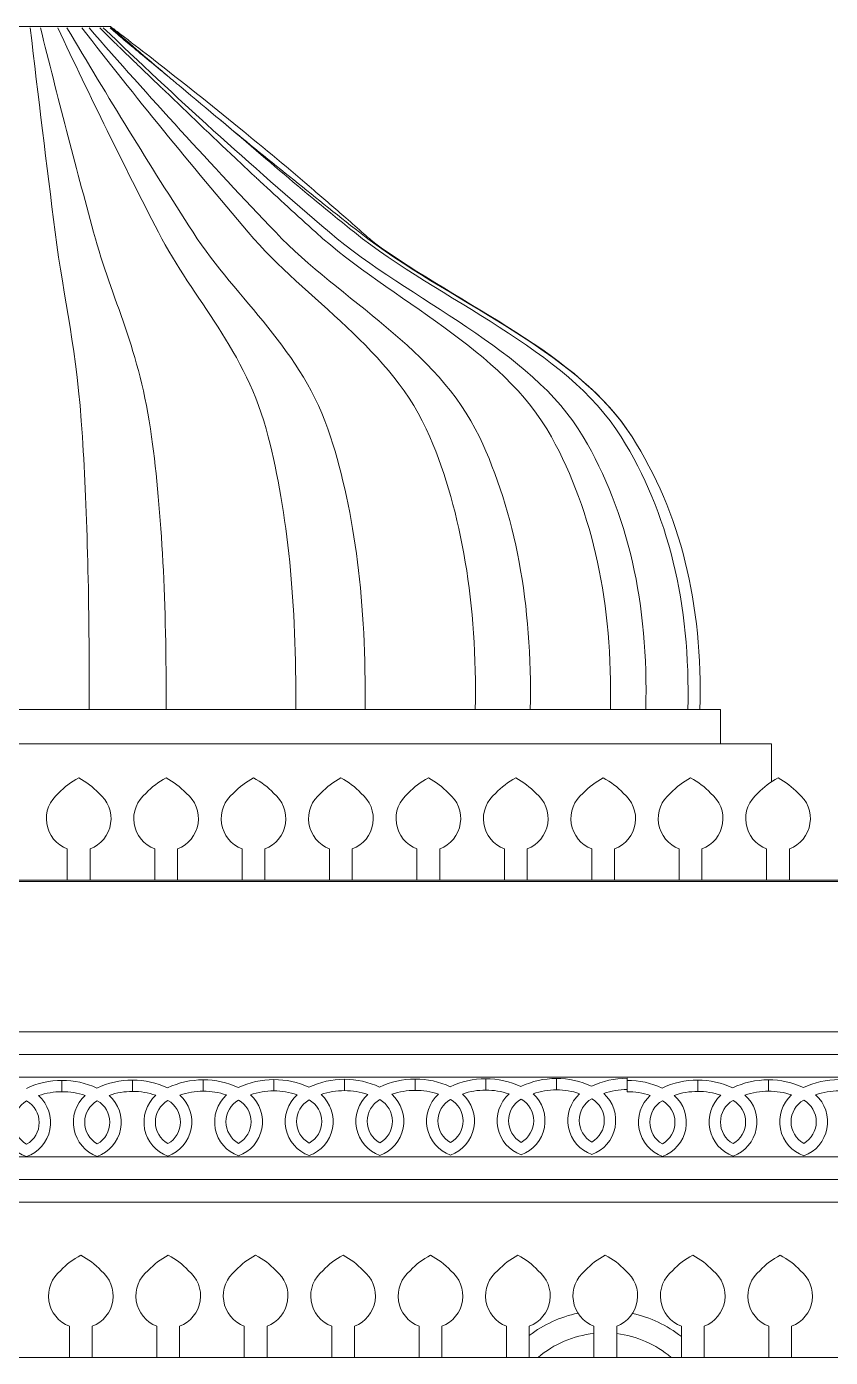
# Model space of a CAD drawing. Header units: inches. Extents: x -6210 to 141093, y -2740 to 21225.
# Drawn here: x 93762 to 93832.7, y 3374.3 to 3491.4 of the extents above; entities that cross this region are included whole.
import ezdxf

# ---------------------------------------------------------------- set-up
doc = ezdxf.new("R2010")
doc.units = ezdxf.units.IN
doc.header["$LTSCALE"] = 100
doc.header["$MEASUREMENT"] = 0
doc.layers.add('car area', color=53, linetype='Continuous')

msp = doc.modelspace()

# ---------------------------------------------------------------- linework, layer by layer
at = {"layer": 'car area', "linetype": 'Continuous', "lineweight": 0, "extrusion": (0, 1, 0)}
for p, q in [((93822.98603, 3431.33662), (93699.98603, 3431.33662)), ((93822.98603, 3428.33662), (93822.98603, 3431.33662)), ((93827.48603, 3428.33662), (93695.48603, 3428.33662)), ((93827.48603, 3425.00023), (93827.48603, 3428.33662)), ((93765.54853, 3416.33735), (93765.54853, 3419.08296)), ((93767.54853, 3419.08296), (93767.54853, 3416.33735)), ((93773.23603, 3416.33747), (93773.23603, 3419.08308)), ((93775.23603, 3419.08308), (93775.23603, 3416.33747)), ((93780.92353, 3416.3376), (93780.92353, 3419.0832)), ((93782.92353, 3419.0832), (93782.92353, 3416.3376)), ((93788.61103, 3416.33772), (93788.61103, 3419.08333)), ((93790.61103, 3419.08333), (93790.61103, 3416.33772)), ((93796.29853, 3416.33784), (93796.29853, 3419.08345)), ((93798.29853, 3419.08345), (93798.29853, 3416.33784)), ((93803.98603, 3416.33726), (93803.98603, 3419.08287)), ((93805.98603, 3419.08287), (93805.98603, 3416.33726)), ((93811.67353, 3416.33738), (93811.67353, 3419.08299)), ((93813.67353, 3419.08299), (93813.67353, 3416.33739)), ((93819.36103, 3416.33751), (93819.36103, 3419.08312)), ((93821.36103, 3419.08312), (93821.36103, 3416.33751)), ((93827.04853, 3416.33728), (93827.04853, 3419.08289)), ((93829.04853, 3419.08289), (93829.04853, 3416.33728)), ((94047.59647, 3416.33662), (93559.98603, 3416.33662)), ((93764.18042, 3416.22445), (93559.98603, 3416.22445)), ((93764.18042, 3416.22445), (93958.81228, 3416.22445)), ((93767.54853, 3416.33735), (93765.54853, 3416.33735)), ((93775.23603, 3416.33747), (93773.23603, 3416.33747)), ((93782.92353, 3416.3376), (93780.92353, 3416.3376)), ((93790.61103, 3416.33772), (93788.61103, 3416.33772)), ((93798.29853, 3416.33784), (93796.29853, 3416.33784)), ((93805.98603, 3416.33726), (93803.98603, 3416.33726)), ((93813.67353, 3416.33739), (93811.67353, 3416.33738)), ((93821.36103, 3416.33751), (93819.36103, 3416.33751)), ((93829.04853, 3416.33728), (93827.04853, 3416.33728)), ((93827.48603, 3416.33662), (93827.48603, 3416.33728)), ((93559.98603, 3402.99292), (93764.18042, 3402.99292)), ((93764.18042, 3402.99292), (93958.81228, 3402.99292)), ((93559.98603, 3400.99292), (93870.53764, 3400.99292)), ((93764.18042, 3400.99292), (93958.81228, 3400.99292)), ((93870.51779, 3398.99292), (93559.98603, 3398.99292)), ((93958.81228, 3398.99292), (93764.18042, 3398.99292)), ((93765.07639, 3398.71362), (93765.07639, 3397.71636)), ((93765.07639, 3397.71636), (93765.07639, 3398.71362)), ((93771.28849, 3398.73687), (93771.28849, 3397.73961)), ((93771.28849, 3397.73961), (93771.28849, 3398.73687)), ((93777.50059, 3398.76013), (93777.50059, 3397.76287)), ((93777.50059, 3397.76287), (93777.50059, 3398.76013)), ((93783.71269, 3398.78339), (93783.71269, 3397.78612)), ((93783.71269, 3397.78612), (93783.71269, 3398.78339)), ((93789.92479, 3398.80664), (93789.92479, 3397.80938)), ((93789.92479, 3397.80938), (93789.92479, 3398.80664)), ((93796.13689, 3398.8299), (93796.13689, 3397.83264)), ((93796.13689, 3397.83264), (93796.13689, 3398.8299)), ((93802.349, 3398.85316), (93802.349, 3397.85589)), ((93802.349, 3397.85589), (93802.349, 3398.85316)), ((93808.5611, 3398.87641), (93808.5611, 3397.87915)), ((93808.5611, 3397.87915), (93808.5611, 3398.87641)), ((93814.7732, 3398.89967), (93814.7732, 3397.90241)), ((93814.7732, 3397.71645), (93814.7732, 3398.71371)), ((93820.9853, 3398.73697), (93820.9853, 3397.73971)), ((93820.9853, 3397.73971), (93820.9853, 3398.73697)), ((93827.1974, 3398.76023), (93827.1974, 3397.76297)), ((93827.1974, 3397.76297), (93827.1974, 3398.76023)), ((93559.98603, 3391.99292), (93870.44832, 3391.99292)), ((93764.18042, 3391.99292), (93958.81228, 3391.99292)), ((93870.42847, 3389.99292), (93559.98603, 3389.99292)), ((93958.81228, 3389.99292), (93764.18042, 3389.99292)), ((93764.18042, 3387.99292), (93696.81606, 3387.99292)), ((93853.99635, 3387.99292), (93764.18042, 3387.99292)), ((93765.73603, 3374.33724), (93765.73603, 3377.08285)), ((93767.73603, 3377.08285), (93767.73603, 3374.33724)), ((93773.42353, 3374.33736), (93773.42353, 3377.08297)), ((93775.42353, 3377.08297), (93775.42353, 3374.33737)), ((93781.11103, 3374.3369), (93781.11103, 3377.08251)), ((93783.11103, 3377.08251), (93783.11103, 3374.33691)), ((93788.79853, 3374.33691), (93788.79853, 3377.08252)), ((93790.79853, 3377.08252), (93790.79853, 3374.33691)), ((93796.48603, 3374.33703), (93796.48603, 3377.08264)), ((93798.48603, 3377.08264), (93798.48603, 3374.33703)), ((93804.17353, 3374.33692), (93804.17353, 3377.08253)), ((93806.17353, 3377.08253), (93806.17353, 3374.33692)), ((93811.86103, 3374.33704), (93811.86103, 3377.08265)), ((93813.86103, 3377.08265), (93813.86103, 3374.33704)), ((93819.54853, 3374.33716), (93819.54853, 3377.08277)), ((93821.54853, 3377.08277), (93821.54853, 3374.33717)), ((93827.23603, 3374.33694), (93827.23603, 3377.08255)), ((93829.23603, 3377.08255), (93829.23603, 3374.33694)), ((93546.48603, 3374.33662), (94040.04758, 3374.33662)), ((93767.73603, 3374.33724), (93765.73603, 3374.33724)), ((93775.42353, 3374.33737), (93773.42353, 3374.33736)), ((93783.11103, 3374.33691), (93781.11103, 3374.3369)), ((93790.79853, 3374.33691), (93788.79853, 3374.33691)), ((93798.48603, 3374.33703), (93796.48603, 3374.33703)), ((93806.17353, 3374.33692), (93804.17353, 3374.33692)), ((93813.86103, 3374.33704), (93811.86103, 3374.33704)), ((93821.54853, 3374.33717), (93819.54853, 3374.33716)), ((93829.23603, 3374.33694), (93827.23603, 3374.33694))]:
    msp.add_line(p, q, dxfattribs=at)
at = {"layer": 'car area', "linetype": 'Continuous', "lineweight": 0}
for centre, radius, start, end in [((93769.46987, 3419.70057), 6.34226, 117.4268136, 137.6041199), ((93763.62718, 3419.70057), 6.34226, 42.3958801, 62.5731864), ((93777.15737, 3419.7007), 6.34226, 117.4268136, 137.6041199), ((93771.31468, 3419.7007), 6.34226, 42.3958801, 62.5731864), ((93784.84487, 3419.70082), 6.34226, 117.4268136, 137.6041199), ((93779.00218, 3419.70082), 6.34226, 42.3958801, 62.5731864), ((93792.53237, 3419.70094), 6.34226, 117.4268136, 137.6041199), ((93786.68968, 3419.70094), 6.34226, 42.3958801, 62.5731864), ((93800.21987, 3419.70106), 6.34226, 117.4268136, 137.6041199), ((93794.37718, 3419.70106), 6.34226, 42.3958801, 62.5731864), ((93807.90737, 3419.70049), 6.34226, 117.4268136, 137.6041199), ((93802.06468, 3419.70049), 6.34226, 42.3958801, 62.5731864), ((93815.59487, 3419.70061), 6.34226, 117.4268136, 137.6041199), ((93809.75218, 3419.70061), 6.34226, 42.3958801, 62.5731864), ((93823.28237, 3419.70073), 6.34226, 117.4268136, 137.6041199), ((93817.43968, 3419.70073), 6.34226, 42.3958801, 62.5731864), ((93830.96987, 3419.7005), 6.34226, 117.4268136, 137.6041199), ((93825.12718, 3419.7005), 6.34226, 42.3958801, 62.5731864), ((93766.54853, 3421.74509), 2.84375, 128.2985857, 249.4118283), ((93766.54853, 3421.74509), 2.84375, 290.588166, 51.7014143), ((93774.23603, 3421.74521), 2.84375, 128.2985857, 249.4118283), ((93774.23603, 3421.74521), 2.84375, 290.588166, 51.7014143), ((93781.92353, 3421.74533), 2.84375, 128.2985857, 249.4118283), ((93781.92353, 3421.74533), 2.84375, 290.588166, 51.7014143), ((93789.61103, 3421.74545), 2.84375, 128.2985857, 249.4118283), ((93789.61103, 3421.74545), 2.84375, 290.588166, 51.7014143), ((93797.29853, 3421.74557), 2.84375, 128.2985857, 249.4118283), ((93797.29853, 3421.74557), 2.84375, 290.588166, 51.7014143), ((93804.98603, 3421.745), 2.84375, 128.2985857, 249.4118283), ((93804.98603, 3421.745), 2.84375, 290.588166, 51.7014143), ((93812.67353, 3421.74512), 2.84375, 128.2985857, 249.4118283), ((93812.67353, 3421.74512), 2.84375, 290.588166, 51.7014143), ((93820.36103, 3421.74524), 2.84375, 128.2985857, 249.4118283), ((93820.36103, 3421.74524), 2.84375, 290.588166, 51.7014143), ((93828.04853, 3421.74502), 2.84375, 128.2985857, 249.4118283), ((93828.04853, 3421.74502), 2.84375, 290.588166, 51.7014143), ((93765.07639, 3391.39146), 7.32216, 90, 115.3146468), ((93765.07639, 3391.39146), 7.32216, 65.1143541, 90), ((93771.28849, 3391.41472), 7.32216, 90, 115.3146468), ((93771.28849, 3391.41472), 7.32216, 65.1143541, 90), ((93777.50059, 3391.43797), 7.32216, 90, 115.3146468), ((93777.50059, 3391.43797), 7.32216, 65.1143541, 90), ((93783.71269, 3391.46123), 7.32216, 90, 115.3146468), ((93783.71269, 3391.46123), 7.32216, 65.1143541, 90), ((93789.92479, 3391.48449), 7.32216, 90, 115.3146468), ((93789.92479, 3391.48449), 7.32216, 65.1143541, 90), ((93796.13689, 3391.50774), 7.32216, 90, 115.3146468), ((93796.13689, 3391.50774), 7.32216, 65.1143541, 90), ((93802.349, 3391.531), 7.32216, 90, 115.3146468), ((93802.349, 3391.531), 7.32216, 65.1143541, 90), ((93808.5611, 3391.55425), 7.32216, 90, 115.3146468), ((93808.5611, 3391.55425), 7.32216, 65.1143541, 90), ((93814.7732, 3391.57751), 7.32216, 90, 115.3146468), ((93814.7732, 3391.39156), 7.32216, 65.1143541, 90), ((93820.9853, 3391.41481), 7.32216, 90, 115.3146468), ((93820.9853, 3391.41481), 7.32216, 65.1143541, 90), ((93827.1974, 3391.43807), 7.32216, 90, 115.3146468), ((93827.1974, 3391.43807), 7.32216, 65.1143541, 90), ((93833.4095, 3391.46133), 7.32216, 90, 115.3146468), ((93763.05402, 3394.99892), 3.18973, 132.3525343, 250.1389957), ((93760.88667, 3394.99892), 3.18973, 289.8610043, 48.0713122), ((93765.0785, 3391.37976), 6.3366, 90.0190987, 108.9756396), ((93765.0785, 3391.37976), 6.3366, 71.2319189, 90.0190987), ((93769.26612, 3395.02218), 3.18973, 132.3525343, 250.1389957), ((93767.09877, 3395.02218), 3.18973, 289.8610043, 48.0713122), ((93771.29061, 3391.40301), 6.3366, 90.0190987, 108.9756396), ((93771.29061, 3391.40301), 6.3366, 71.2319189, 90.0190987), ((93775.47822, 3395.04544), 3.18973, 132.3525343, 250.1389957), ((93773.31087, 3395.04544), 3.18973, 289.8610043, 48.0713122), ((93777.50271, 3391.42627), 6.3366, 90.0190987, 108.9756396), ((93777.50271, 3391.42627), 6.3366, 71.2319189, 90.0190987), ((93781.69032, 3395.06869), 3.18973, 132.3525343, 250.1389957), ((93779.52297, 3395.06869), 3.18973, 289.8610043, 48.0713122), ((93783.71481, 3391.44953), 6.3366, 90.0190987, 108.9756396), ((93783.71481, 3391.44953), 6.3366, 71.2319189, 90.0190987), ((93787.90242, 3395.09195), 3.18973, 132.3525343, 250.1389957), ((93785.73507, 3395.09195), 3.18973, 289.8610043, 48.0713122), ((93789.92691, 3391.47278), 6.3366, 90.0190987, 108.9756396), ((93789.92691, 3391.47278), 6.3366, 71.2319189, 90.0190987), ((93794.11452, 3395.1152), 3.18973, 132.3525343, 250.1389957), ((93791.94717, 3395.1152), 3.18973, 289.8610043, 48.0713122), ((93796.13901, 3391.49604), 6.3366, 90.0190987, 108.9756396), ((93796.13901, 3391.49604), 6.3366, 71.2319189, 90.0190987), ((93800.32662, 3395.13846), 3.18973, 132.3525343, 250.1389957), ((93798.15927, 3395.13846), 3.18973, 289.8610043, 48.0713122), ((93802.35111, 3391.5193), 6.3366, 90.0190987, 108.9756396), ((93802.35111, 3391.5193), 6.3366, 71.2319189, 90.0190987), ((93806.53872, 3395.16172), 3.18973, 132.3525343, 250.1389957), ((93804.37137, 3395.16172), 3.18973, 289.8610043, 48.0713122), ((93808.56321, 3391.54255), 6.3366, 90.0190987, 108.9756396), ((93808.56321, 3391.54255), 6.3366, 71.2319189, 90.0190987), ((93812.75082, 3395.18497), 3.18973, 132.3525343, 250.1389957), ((93812.75082, 3395.18497), 2.18973, 119.6625692, 240.3374308), ((93810.58347, 3395.18497), 3.18973, 289.8610043, 48.0713122), ((93810.58347, 3395.18497), 2.18973, 299.6625692, 60.3374308), ((93814.77531, 3391.56581), 6.3366, 90.0190987, 108.9756396), ((93814.77531, 3391.37986), 6.3366, 71.2319189, 90.0190987), ((93818.96292, 3395.02228), 3.18973, 132.3525343, 250.1389957), ((93816.79557, 3395.02228), 3.18973, 289.8610043, 48.0713122), ((93820.98741, 3391.40311), 6.3366, 90.0190987, 108.9756396), ((93820.98741, 3391.40311), 6.3366, 71.2319189, 90.0190987), ((93825.17502, 3395.04553), 3.18973, 132.3525343, 250.1389957), ((93823.00767, 3395.04553), 3.18973, 289.8610043, 48.0713122), ((93827.19951, 3391.42637), 6.3366, 90.0190987, 108.9756396), ((93827.19951, 3391.42637), 6.3366, 71.2319189, 90.0190987), ((93831.38712, 3395.06879), 3.18973, 132.3525343, 250.1389957), ((93829.21977, 3395.06879), 3.18973, 289.8610043, 48.0713122), ((93833.41161, 3391.44962), 6.3366, 90.0190987, 108.9756396), ((93763.05402, 3394.99892), 2.18973, 119.6625692, 240.3374308), ((93760.88667, 3394.99892), 2.18973, 299.6625692, 60.3374308), ((93769.26612, 3395.02218), 2.18973, 119.6625692, 240.3374308), ((93767.09877, 3395.02218), 2.18973, 299.6625692, 60.3374308), ((93775.47822, 3395.04544), 2.18973, 119.6625692, 240.3374308), ((93773.31087, 3395.04544), 2.18973, 299.6625692, 60.3374308), ((93781.69032, 3395.06869), 2.18973, 119.6625692, 240.3374308), ((93779.52297, 3395.06869), 2.18973, 299.6625692, 60.3374308), ((93787.90242, 3395.09195), 2.18973, 119.6625692, 240.3374308), ((93785.73507, 3395.09195), 2.18973, 299.6625692, 60.3374308), ((93794.11452, 3395.1152), 2.18973, 119.6625692, 240.3374308), ((93791.94717, 3395.1152), 2.18973, 299.6625692, 60.3374308), ((93800.32662, 3395.13846), 2.18973, 119.6625692, 240.3374308), ((93798.15927, 3395.13846), 2.18973, 299.6625692, 60.3374308), ((93806.53872, 3395.16172), 2.18973, 119.6625692, 240.3374308), ((93804.37137, 3395.16172), 2.18973, 299.6625692, 60.3374308), ((93818.96292, 3395.02228), 2.18973, 119.6625692, 240.3374308), ((93816.79557, 3395.02228), 2.18973, 299.6625692, 60.3374308), ((93825.17502, 3395.04553), 2.18973, 119.6625692, 240.3374308), ((93823.00767, 3395.04553), 2.18973, 299.6625692, 60.3374308), ((93831.38712, 3395.06879), 2.18973, 119.6625692, 240.3374308), ((93829.21977, 3395.06879), 2.18973, 299.6625692, 60.3374308), ((93769.65737, 3377.70047), 6.34226, 117.4268136, 137.6041199), ((93763.81468, 3377.70047), 6.34226, 42.3958801, 62.5731864), ((93777.34487, 3377.70059), 6.34226, 117.4268136, 137.6041199), ((93771.50218, 3377.70059), 6.34226, 42.3958801, 62.5731864), ((93785.03237, 3377.70013), 6.34226, 117.4268136, 137.6041199), ((93779.18968, 3377.70013), 6.34226, 42.3958801, 62.5731864), ((93792.71987, 3377.70013), 6.34226, 117.4268136, 137.6041199), ((93786.87718, 3377.70013), 6.34226, 42.3958801, 62.5731864), ((93800.40737, 3377.70025), 6.34226, 117.4268136, 137.6041199), ((93794.56468, 3377.70025), 6.34226, 42.3958801, 62.5731864), ((93808.09487, 3377.70014), 6.34226, 117.4268136, 137.6041199), ((93802.25218, 3377.70014), 6.34226, 42.3958801, 62.5731864), ((93815.78237, 3377.70027), 6.34226, 117.4268136, 137.6041199), ((93809.93968, 3377.70027), 6.34226, 42.3958801, 62.5731864), ((93823.46987, 3377.70039), 6.34226, 117.4268136, 137.6041199), ((93817.62718, 3377.70039), 6.34226, 42.3958801, 62.5731864), ((93831.15737, 3377.70016), 6.34226, 117.4268136, 137.6041199), ((93825.31468, 3377.70016), 6.34226, 42.3958801, 62.5731864), ((93766.73603, 3379.74498), 2.84375, 128.2985857, 249.4118283), ((93766.73603, 3379.74498), 2.84375, 290.588166, 51.7014143), ((93774.42353, 3379.7451), 2.84375, 128.2985857, 249.4118283), ((93774.42353, 3379.7451), 2.84375, 290.588166, 51.7014143), ((93782.11103, 3379.74464), 2.84375, 128.2985857, 249.4118283), ((93782.11103, 3379.74464), 2.84375, 290.588166, 51.7014143), ((93789.79853, 3379.74465), 2.84375, 128.2985857, 249.4118283), ((93789.79853, 3379.74465), 2.84375, 290.588166, 51.7014143), ((93797.48603, 3379.74477), 2.84375, 128.2985857, 249.4118283), ((93797.48603, 3379.74477), 2.84375, 290.588166, 51.7014143), ((93805.17353, 3379.74466), 2.84375, 128.2985857, 249.4118283), ((93805.17353, 3379.74466), 2.84375, 290.588166, 51.7014143), ((93812.86103, 3379.74478), 2.84375, 128.2985857, 249.4118283), ((93812.86103, 3379.74478), 2.84375, 290.588166, 51.7014143), ((93820.54853, 3379.7449), 2.84375, 128.2985857, 249.4118283), ((93820.54853, 3379.7449), 2.84375, 290.588166, 51.7014143), ((93828.23603, 3379.74467), 2.84375, 128.2985857, 249.4118283), ((93828.23603, 3379.74467), 2.84375, 290.588166, 51.7014143), ((93812.80216, 3367.48954), 11, 102.3420039, 127.0565758), ((93812.80216, 3367.48954), 11, 52.1710828, 77.1076075), ((93812.80216, 3367.48954), 9, 96.0024362, 130.4664444), ((93812.80216, 3367.48954), 9, 49.5335556, 83.2434182), ((93812.80216, 3367.48954), 11, 141.5018954, 141.5038955), ((93812.80216, 3367.48954), 11, 38.4961045, 38.499737)]:
    msp.add_arc(centre, radius, start, end, dxfattribs=at)
for points, knots in [([(93762.27336, 3491.43662), (93762.22618, 3491.43662), (93762.10592, 3491.43662), (93761.8228, 3491.43662), (93761.68272, 3491.43662), (93761.44552, 3491.43662), (93761.35227, 3491.43662), (93761.15251, 3491.43662), (93761.04941, 3491.43662), (93760.83775, 3491.43662), (93760.74798, 3491.43662), (93760.69869, 3491.43662)], [0, 0, 0, 0, 0.1417176976, 0.1417176976, 0.2908753542, 0.2908753542, 0.3881691637, 0.3881691637, 0.4983684036, 0.4983684036, 0.6050443022, 0.6050443022, 0.6050443022, 0.6050443022]), ([(93763.1611, 3491.43662), (93763.01463, 3491.43662), (93762.86728, 3491.43662), (93762.57119, 3491.43662), (93762.4225, 3491.43662), (93762.27336, 3491.43662)], [0.0089928903, 0.0089928903, 0.0089928903, 0.0089928903, 0.4586678639, 0.4586678639, 0.9083428375, 0.9083428375, 0.9083428375, 0.9083428375]), ([(93764.6587, 3491.43662), (93764.61455, 3491.43662), (93764.50232, 3491.43662), (93764.23657, 3491.43662), (93764.10435, 3491.43662), (93763.8791, 3491.43662), (93763.7902, 3491.43662), (93763.59901, 3491.43662), (93763.4999, 3491.43662), (93763.29567, 3491.43662), (93763.20872, 3491.43662), (93763.1611, 3491.43662)], [0, 0, 0, 0, 0.1417176975, 0.1417176975, 0.2908753541, 0.2908753541, 0.3881691635, 0.3881691635, 0.4983684033, 0.4983684033, 0.6050443019, 0.6050443019, 0.6050443019, 0.6050443019]), ([(93765.45953, 3491.43662), (93765.33008, 3491.43662), (93765.19849, 3491.43662), (93764.93138, 3491.43662), (93764.79591, 3491.43662), (93764.6587, 3491.43662)], [0.0089928903, 0.0089928903, 0.0089928903, 0.0089928903, 0.4586678636, 0.4586678636, 0.908342837, 0.908342837, 0.908342837, 0.908342837]), ([(93766.73347, 3491.43662), (93766.69667, 3491.43662), (93766.60346, 3491.43662), (93766.38109, 3491.43662), (93766.26969, 3491.43662), (93766.07844, 3491.43662), (93766.00258, 3491.43662), (93765.83867, 3491.43662), (93765.75325, 3491.43662), (93765.57646, 3491.43662), (93765.50084, 3491.43662), (93765.45953, 3491.43662)], [0, 0, 0, 0, 0.141717698, 0.141717698, 0.2908753551, 0.2908753551, 0.3881691649, 0.3881691649, 0.4983684052, 0.4983684052, 0.6050443043, 0.6050443043, 0.6050443043, 0.6050443043]), ([(93767.36902, 3491.43662), (93767.26924, 3491.43662), (93767.1663, 3491.43662), (93766.95432, 3491.43662), (93766.84533, 3491.43662), (93766.73347, 3491.43662)], [0.0089928903, 0.0089928903, 0.0089928903, 0.0089928903, 0.458667864, 0.458667864, 0.9083428376, 0.9083428376, 0.9083428376, 0.9083428376]), ([(93768.29459, 3491.43662), (93768.26483, 3491.43662), (93768.21283, 3491.43662), (93768.06127, 3491.43662), (93767.98355, 3491.43662), (93767.84349, 3491.43662), (93767.78655, 3491.43662), (93767.66187, 3491.43662), (93767.59603, 3491.43662), (93767.45882, 3491.43662), (93767.40043, 3491.43662), (93767.36902, 3491.43662)], [0, 0, 0, 0, 0.1590886346, 0.1590886346, 0.3467340769, 0.3467340769, 0.4725143387, 0.4725143387, 0.6160662387, 0.6160662387, 0.754569925, 0.754569925, 0.754569925, 0.754569925]), ([(93768.61141, 3491.43662), (93768.56248, 3491.43662), (93768.5113, 3491.43662), (93768.40557, 3491.43662), (93768.35111, 3491.43662), (93768.29459, 3491.43662)], [0, 0, 0, 0, 0.3432515869, 0.3432515869, 0.6797079914, 0.6797079914, 0.6797079914, 0.6797079914]), ([(93769.18923, 3491.43662), (93769.18183, 3491.43662), (93769.17223, 3491.43662), (93769.13642, 3491.43662), (93769.12537, 3491.43662), (93769.06836, 3491.43662), (93769.02806, 3491.43662), (93768.96581, 3491.43662), (93768.9476, 3491.43662), (93768.91026, 3491.43662), (93768.89117, 3491.43662), (93768.84973, 3491.43662), (93768.82735, 3491.43662), (93768.75728, 3491.43662), (93768.7287, 3491.43662), (93768.64371, 3491.43662), (93768.62696, 3491.43662), (93768.61141, 3491.43662)], [0, 0, 0, 0, 0.07990249, 0.07990249, 0.199662587, 0.199662587, 0.470605569, 0.470605569, 0.578709135, 0.578709135, 0.686450899, 0.686450899, 0.806817154, 0.806817154, 1.05292448, 1.05292448, 1.111579721, 1.111579721, 1.111579721, 1.111579721]), ([(93769.3048, 3491.43662), (93769.29023, 3491.43662), (93769.27318, 3491.43662), (93769.23455, 3491.43662), (93769.21306, 3491.43662), (93769.18923, 3491.43662)], [0, 0, 0, 0, 0.3432515868, 0.3432515868, 0.6797079912, 0.6797079912, 0.6797079912, 0.6797079912]), ([(93769.35474, 3491.43662), (93769.35474, 3491.43662), (93769.35433, 3491.43662), (93769.35259, 3491.43662), (93769.35119, 3491.43662), (93769.34718, 3491.43662), (93769.34445, 3491.43662), (93769.33432, 3491.43662), (93769.32919, 3491.43662), (93769.31125, 3491.43662), (93769.30739, 3491.43662), (93769.3048, 3491.43662)], [0.480337302, 0.480337302, 0.480337302, 0.480337302, 0.5787091394, 0.5787091394, 0.6864509047, 0.6864509047, 0.8068171597, 0.8068171597, 1.052924488, 1.052924488, 1.1115797293, 1.1115797293, 1.1115797293, 1.1115797293]), ([(93769.35474, 3491.43662), (93769.47382, 3491.34592), (93769.59615, 3491.25274), (93770.00106, 3490.94404), (93770.28511, 3490.72702), (93771.41901, 3489.85851), (93772.26743, 3489.20382), (93775.65092, 3486.57243), (93778.16682, 3484.56978), (93782.87155, 3480.7276), (93785.06627, 3478.89412), (93788.17703, 3476.23024), (93789.11245, 3475.42056), (93790.57386, 3474.14178), (93791.10588, 3473.67031), (93791.84996, 3473.01637), (93792.07653, 3472.82038), (93792.3789, 3472.56231), (93792.4752, 3472.48081), (93792.61629, 3472.36218), (93792.66754, 3472.31945), (93792.73671, 3472.26207), (93792.75771, 3472.24483), (93792.77541, 3472.23034), (93792.77856, 3472.22778), (93792.77856, 3472.22778)], [0, 0, 0, 0, 0.460497814, 0.460497814, 1.532689853, 1.532689853, 4.747914443, 4.747914443, 14.393871992, 14.393871992, 22.971175881, 22.971175881, 26.681393819, 26.681393819, 28.804915468, 28.804915468, 29.705770706, 29.705770706, 30.168980161, 30.168980161, 30.573834443, 30.573834443, 30.957481562, 30.957481562, 31.185921371, 31.185921371, 31.185921371, 31.185921371]), ([(93769.74991, 3490.94576), (93769.75035, 3490.94537), (93769.7508, 3490.94498), (93769.75212, 3490.94382), (93769.75301, 3490.94305), (93769.75566, 3490.94073), (93769.75743, 3490.93918), (93769.76628, 3490.93145), (93769.77336, 3490.92527), (93769.79249, 3490.90858), (93769.80454, 3490.89808), (93770.21108, 3490.5442), (93770.60119, 3490.21693), (93772.02523, 3489.02946), (93773.07894, 3488.16382), (93774.48267, 3487.00033), (93774.83391, 3486.70874), (93775.30253, 3486.31892), (93775.41972, 3486.22138), (93777.88355, 3484.16913), (93780.23794, 3482.17584), (93784.7417, 3478.33781), (93786.89517, 3476.48308), (93789.09447, 3474.70864), (93789.09721, 3474.70643), (93789.10019, 3474.70403), (93789.10043, 3474.70384), (93789.10078, 3474.70355), (93789.1009, 3474.70345), (93789.10102, 3474.70336)], [0, 0, 0, 0, 0.001834192, 0.001834192, 0.005502576, 0.005502576, 0.012839345, 0.012839345, 0.0421865, 0.0421865, 0.092219022, 0.092219022, 1.731194603, 1.731194603, 5.959334482, 5.959334482, 7.368025602, 7.368025602, 7.837579776, 7.837579776, 17.238637388, 17.238637388, 25.716663183, 25.716663183, 25.727244096, 25.727244096, 25.728161192, 25.728161192, 25.72861974, 25.72861974, 25.72861974, 25.72861974]), ([(93769.89392, 3489.85683), (93769.8943, 3489.85645), (93769.89469, 3489.85607), (93769.89585, 3489.85494), (93769.89662, 3489.85418), (93769.90047, 3489.85039), (93769.90355, 3489.84735), (93769.91534, 3489.83576), (93769.92405, 3489.82719), (93769.97919, 3489.77299), (93770.02561, 3489.72741), (93770.1339, 3489.62124), (93770.19576, 3489.56069), (93771.14463, 3488.63331), (93772.03441, 3487.78014), (93773.23568, 3486.62822), (93773.53696, 3486.33951), (93773.93991, 3485.95346), (93774.04074, 3485.85686), (93776.16225, 3483.82456), (93778.22648, 3481.84034), (93780.87995, 3479.33588), (93781.43501, 3478.81493), (93782.09543, 3478.19993), (93782.19974, 3478.10293), (93782.34321, 3477.96973), (93782.38234, 3477.93342), (93782.43616, 3477.88351), (93782.45083, 3477.86991), (93782.47211, 3477.85018), (93782.47872, 3477.84406), (93782.48862, 3477.83488), (93782.49193, 3477.83182), (93782.49688, 3477.82723), (93782.49853, 3477.8257), (93782.50101, 3477.8234), (93782.50183, 3477.82264), (93782.50307, 3477.82149), (93782.50348, 3477.82111), (93782.5041, 3477.82053), (93782.50431, 3477.82034), (93782.50462, 3477.82005), (93782.50472, 3477.81996), (93782.50483, 3477.81986)], [0, 0, 0, 0, 0.001798255, 0.001798255, 0.005394766, 0.005394766, 0.019780808, 0.019780808, 0.060412939, 0.060412939, 0.277118016, 0.277118016, 0.566058168, 0.566058168, 4.709589533, 4.709589533, 6.090676623, 6.090676623, 6.551031006, 6.551031006, 15.766278235, 15.766278235, 18.191345938, 18.191345938, 18.646044278, 18.646044278, 18.816556059, 18.816556059, 18.88049797, 18.88049797, 18.909270054, 18.909270054, 18.923656096, 18.923656096, 18.930849117, 18.930849117, 18.934445628, 18.934445628, 18.936243883, 18.936243883, 18.937143011, 18.937143011, 18.937592574, 18.937592574, 18.937592574, 18.937592574]), ([(93767.47852, 3431.33662), (93767.50303, 3440.65391), (93767.30328, 3448.65391), (93766.38501, 3463.12661), (93765.2525, 3467.29789), (93764.48227, 3473.33662)], [0, 0, 0, 0, 0.3015116483, 0.3015116483, 0.6529817307, 0.6529817307, 0.6529817307, 0.6529817307]), ([(93774.23514, 3431.33662), (93774.28729, 3440.65391), (93773.86232, 3448.65391), (93771.90867, 3463.12661), (93769.49924, 3467.29789), (93767.86058, 3473.33662)], [0, 0, 0, 0, 0.3015116483, 0.3015116483, 0.6529817307, 0.6529817307, 0.6529817307, 0.6529817307]), ([(93785.63354, 3431.33662), (93785.73231, 3440.65391), (93784.92739, 3448.65391), (93781.22709, 3463.12661), (93776.6635, 3467.29789), (93773.55979, 3473.33662)], [0, 0, 0, 0, 0.3015116483, 0.3015116483, 0.6529817307, 0.6529817307, 0.6529817307, 0.6529817307]), ([(93791.72878, 3431.33662), (93791.85247, 3440.65391), (93790.84438, 3448.65391), (93786.21006, 3463.12661), (93780.49454, 3467.29789), (93776.6074, 3473.33662)], [0, 0, 0, 0, 0.3015116483, 0.3015116483, 0.6529817307, 0.6529817307, 0.6529817307, 0.6529817307]), ([(93801.42484, 3431.33662), (93801.58819, 3440.65391), (93800.2569, 3448.65391), (93794.13677, 3463.12661), (93786.58882, 3467.29789), (93781.45543, 3473.33662)], [0, 0, 0, 0, 0.3015116483, 0.3015116483, 0.6529817307, 0.6529817307, 0.6529817307, 0.6529817307]), ([(93806.26204, 3431.33662), (93806.44518, 3440.65391), (93804.95265, 3448.65391), (93798.09128, 3463.12661), (93789.62916, 3467.29789), (93783.87403, 3473.33662)], [0, 0, 0, 0, 0.3015116483, 0.3015116483, 0.6529817307, 0.6529817307, 0.6529817307, 0.6529817307]), ([(93813.30664, 3431.33662), (93813.5186, 3440.65391), (93811.79124, 3448.65391), (93803.85038, 3463.12661), (93794.05691, 3467.29789), (93787.39633, 3473.33662)], [0, 0, 0, 0, 0.3015116483, 0.3015116483, 0.6529817307, 0.6529817307, 0.6529817307, 0.6529817307]), ([(93816.41232, 3431.33662), (93816.68368, 3440.65391), (93814.85281, 3448.65391), (93806.33488, 3463.12661), (93795.66969, 3467.29789), (93788.59542, 3473.33662)], [0, 0, 0, 0, 0.3015116483, 0.3015116483, 0.6529817307, 0.6529817307, 0.6529817307, 0.6529817307]), ([(93820.11588, 3431.33662), (93820.35569, 3440.65391), (93818.40136, 3448.65391), (93809.41706, 3463.12661), (93798.33673, 3467.29789), (93790.80096, 3473.33662)], [0, 0, 0, 0, 0.3015116483, 0.3015116483, 0.6529817307, 0.6529817307, 0.6529817307, 0.6529817307]), ([(93821.18603, 3431.33662), (93821.44303, 3440.65391), (93819.45303, 3448.65391), (93810.27699, 3463.12661), (93798.91626, 3467.29789), (93791.23896, 3473.33662)], [0, 0, 0, 0, 0.3015116483, 0.3015116483, 0.6529817307, 0.6529817307, 0.6529817307, 0.6529817307])]:
    msp.add_open_spline(points, degree=3, knots=knots, dxfattribs=at)
for points in [[(93764.48227, 3473.33662), (93763.72181, 3479.29886), (93762.98939, 3485.29886), (93762.28503, 3491.33662)], [(93767.86058, 3473.33662), (93766.24268, 3479.29886), (93764.68445, 3485.29886), (93763.18591, 3491.33662)], [(93773.55979, 3473.33662), (93770.49538, 3479.29886), (93767.54402, 3485.29886), (93764.7057, 3491.33662)], [(93776.6074, 3473.33662), (93772.7695, 3479.29886), (93769.07316, 3485.29886), (93765.51839, 3491.33662)], [(93781.45543, 3473.33662), (93776.38706, 3479.29886), (93771.50565, 3485.29886), (93766.8112, 3491.33662)], [(93783.87403, 3473.33662), (93778.19181, 3479.29886), (93772.71918, 3485.29886), (93767.45616, 3491.33662)], [(93769.89392, 3489.85683), (93769.39281, 3490.34984), (93768.89331, 3490.84311), (93768.39544, 3491.33662)], [(93788.59542, 3473.33662), (93781.61077, 3479.29886), (93774.98402, 3485.29886), (93768.7152, 3491.33662)], [(93769.74991, 3490.94576), (93769.60093, 3491.07603), (93769.45207, 3491.20631), (93769.30334, 3491.33662)], [(93774.53211, 3486.95914), (93772.81013, 3488.41609), (93771.10614, 3489.87525), (93769.42014, 3491.33662)], [(93791.23896, 3473.33662), (93787.08359, 3476.60511), (93783.02051, 3479.88494), (93779.04973, 3483.17612)], [(93787.39633, 3473.33662), (93785.75064, 3474.82867), (93784.12014, 3476.32308), (93782.50483, 3477.81986)], [(93790.80096, 3473.33662), (93790.23271, 3473.79198), (93789.66607, 3474.24756), (93789.10102, 3474.70336)], [(93815.21603, 3455.33662), (93810.54754, 3462.72222), (93800.1636, 3466.85506), (93792.55881, 3472.41051)]]:
    msp.add_open_spline(points, degree=3, dxfattribs=at)

doc.saveas('drawing.dxf')
